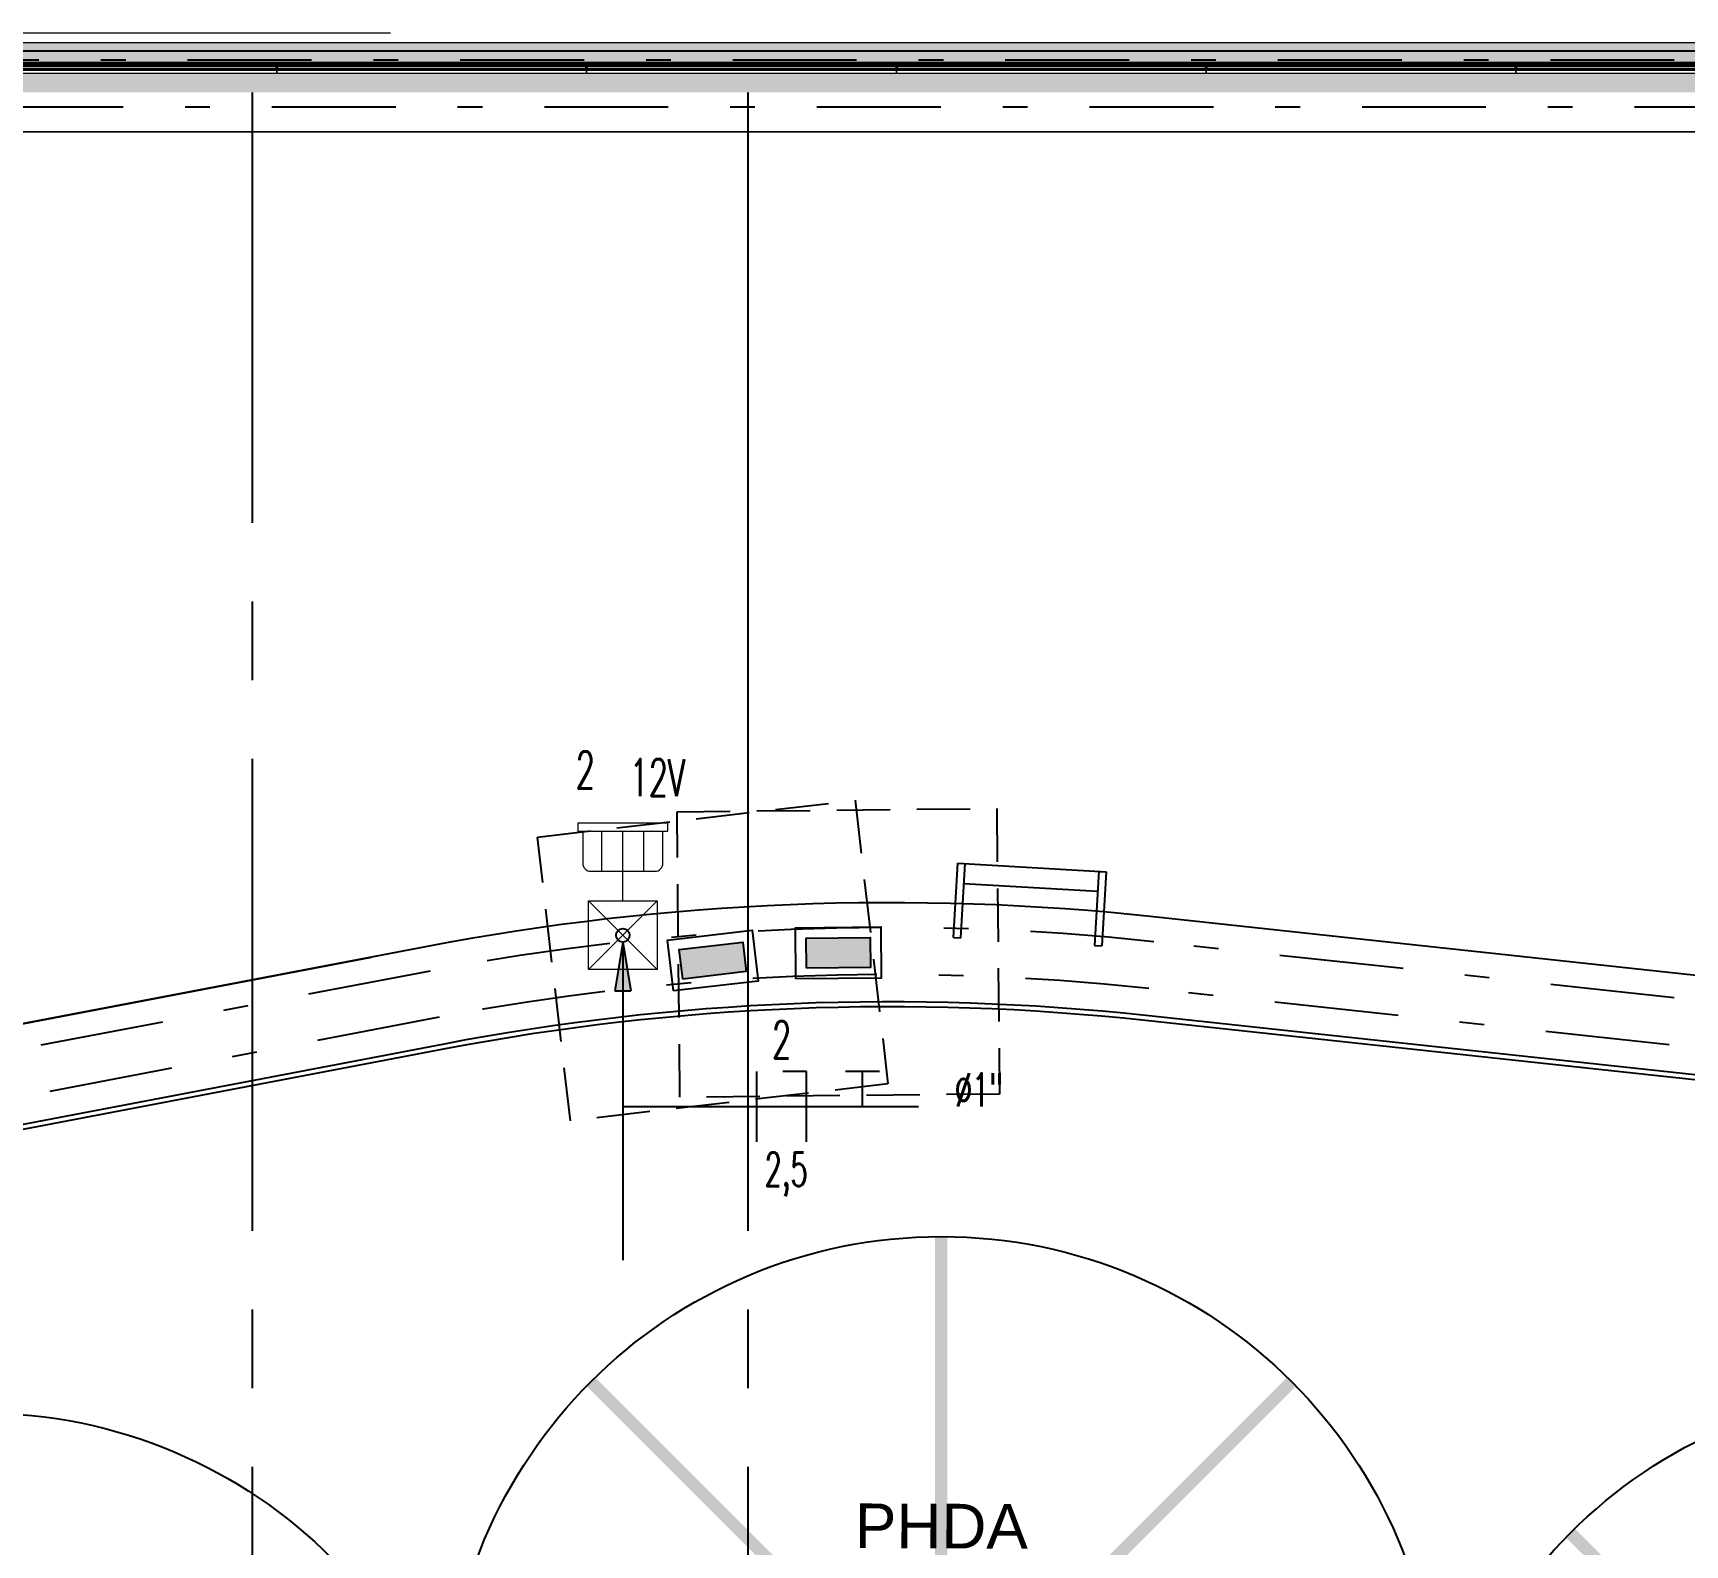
# Model space of a CAD drawing. Extents: x -14.2 to 52.3, y 3.7 to 90.9.
# Drawn here: x 15.74 to 22.41, y 36.72 to 42.82 of the extents above; entities that cross this region are included whole.
import ezdxf
from ezdxf.enums import TextEntityAlignment as Align

# ---------------------------------------------------------------- set-up
doc = ezdxf.new("R2010")
doc.units = 0
for name, pattern in [('HIDDEN', [0.375, 0.25, -0.125]), ('limpo_PINI-PSG-PE-0102-LAZ-R00$0$CENTER2', [28.575, 19.05, -3.175, 3.175, -3.175]), ('limpo_PINI-PSG-PE-0102-LAZ-R00$0$DASHDOT', [1, 0.5, -0.25, 0, -0.25]), ('limpo_PINI-PSG-PE-0102-LAZ-R00$0$HIDDEN', [0.375, 0.25, -0.125]), ('limpo_PINI-PSG-PE-0102-LAZ-R00$0$TELEFONE_TETO', [1.04, 0.6, -0.1, 0.07, -0.1, 0.07, -0.1])]:
    doc.linetypes.add(name, pattern=pattern)
for name, color, linetype, lineweight in [('limpo_PINI-PSG-PE-0102-LAZ-R00$0$A-DETL', 1, 'Continuous', 5), ('limpo_PINI-PSG-PE-0102-LAZ-R00$0$A-GLAZ-CURT', 52, 'Continuous', 5), ('limpo_PINI-PSG-PE-0102-LAZ-R00$0$A-WALL', 1, 'Continuous', 5), ('limpo_PINI-PSG-PE-0102-LAZ-R00$0$S-BEAM', 12, 'Continuous', 5)]:
    doc.layers.add(name, color=color, linetype=linetype, lineweight=lineweight)
for name, color, linetype in [('limpo_PINI-PSG-PE-0102-LAZ-R00$0$E-TOMADAS', 1, 'Continuous'), ('limpo_PINI-PSG-PE-0102-LAZ-R00$0$FIACAO', 253, 'Continuous'), ('limpo_PINI-PSG-PE-0102-LAZ-R00$0$INDICACAO_CIRCUITO_FIA', 253, 'Continuous'), ('limpo_PINI-PSG-PE-0102-LAZ-R00$0$INDICACAO_DIAM_TUBULACAO', 253, 'Continuous'), ('limpo_PINI-PSG-PE-0102-LAZ-R00$0$LINHA_DE_CHAMADA', 41, 'Continuous'), ('limpo_PINI-PSG-PE-0102-LAZ-R00$0$LUMINÁRIAS', 1, 'Continuous'), ('limpo_PINI-PSG-PE-0102-LAZ-R00$0$PA_CAIX', 1, 'Continuous'), ('limpo_PINI-PSG-PE-0102-LAZ-R00$0$PA_EQUI', 1, 'Continuous'), ('limpo_PINI-PSG-PE-0102-LAZ-R00$0$PA_ESTR', 181, 'limpo_PINI-PSG-PE-0102-LAZ-R00$0$CENTER2'), ('limpo_PINI-PSG-PE-0102-LAZ-R00$0$PA_EXTE_1', 1, 'Continuous'), ('limpo_PINI-PSG-PE-0102-LAZ-R00$0$PA_EXTE_2', 2, 'Continuous'), ('limpo_PINI-PSG-PE-0102-LAZ-R00$0$PA_EXTE_3', 3, 'Continuous'), ('limpo_PINI-PSG-PE-0102-LAZ-R00$0$PA_INST_HIDR', 162, 'Continuous'), ('limpo_PINI-PSG-PE-0102-LAZ-R00$0$PA_PROJ_I', 2, 'limpo_PINI-PSG-PE-0102-LAZ-R00$0$DASHDOT'), ('limpo_PINI-PSG-PE-0102-LAZ-R00$0$QUADROS', 1, 'Continuous'), ('limpo_PINI-PSG-PE-0102-LAZ-R00$0$XR_ARQT', 7, 'Continuous'), ('limpo_PINI-PSG-PE-0102-LAZ-R00$0$XR_ELET', 31, 'Continuous'), ('PA_VEGE', 108, 'Continuous'), ('PA_VEGE_TXT_100', 2, 'Continuous'), ('PA_VEGE_TXT_100H', 1, 'Continuous'), ('XR_ARQT', 7, 'Continuous')]:
    doc.layers.add(name, color=color, linetype=linetype)
doc.layers.add('limpo_PINI-PSG-PE-0102-LAZ-R00$0$PA_VIEW', color=1, linetype='Continuous', plot=False)
doc.layers.add('PA_VEGE_PAL_PHDA', color=7, linetype='Continuous', true_color=0x0089b6)
doc.styles.add('limpo_PINI-PSG-PE-0102-LAZ-R00$0$RomanS', font='romans__.ttf', dxfattribs={"width": 1.25, "height": 0.0375})
doc.styles.add('R80', font='arial.ttf', dxfattribs={"height": 0.2})

# ---------------------------------------------------------------- blocks, each defined once
blk = doc.blocks.new('limpo_PINI-PSG-PE-0102-LAZ-R00$0$ESC_MET')
for p, q in [((-0.6, -0.15), (-0.6, 0.15)), ((-0.6, 0.15), (0, 0.15)), ((-0.57, -0.15), (-0.57, 0.15)), ((-0.03, 0.15), (-0.03, -0.15)), ((0, 0.15), (0, -0.15)), ((-0.57, 0.07), (-0.03, 0.07)), ((-0.6, -0.15), (-0.57, -0.15)), ((-0.03, -0.15), (0, -0.15))]:
    blk.add_line(p, q)
blk = doc.blocks.new('limpo_PINI-PSG-PE-0102-LAZ-R00$0$PINI-EST-PE-1101-TQR-R20_rvt-1-5PPE_008_LAZER__P_A_0_09_')
at = {"layer": 'limpo_PINI-PSG-PE-0102-LAZ-R00$0$S-BEAM'}
h = blk.add_hatch(color=50, dxfattribs=at)
h.paths.add_polyline_path([(36619.6, 18460), (37085.8, 18460), (37085.8, 18537.5), (-15140, 18537.5), (-15238.1, 18533.3), (-15330.6, 18493.7), (-15322.2, 18463.8), (-15335.5, 18460), (-6269.7, 18460), (-6269.7, 18502.9), (-6219.7, 18502.9), (-6219.7, 18460), (32600.3, 18460)])
h.paths.add_polyline_path([(-15199.1, 18549.9), (-15128.9, 18552.5), (-15151.2, 18552), (-15199.1, 18549.9)])
h.paths.add_polyline_path([(37073.4, 18582.5), (37085.8, 18582.5), (37085.8, 18660), (-14941.9, 18660), (-15123.1, 18582.5), (36619.6, 18582.5)])
at = {"layer": 'limpo_PINI-PSG-PE-0102-LAZ-R00$0$S-BEAM', "color": 55, "lineweight": 18}
blk.add_line((37085.8, 18660), (-14941.9, 18660), dxfattribs=at)
blk = doc.blocks.new('limpo_PINI-PSG-PE-0102-LAZ-R00$0$Parede básica _ DAA_GDC_VID_INFTY - ___-2043464-5PPE_008_LAZER__P_A_0_09_')
at = {"layer": 'limpo_PINI-PSG-PE-0102-LAZ-R00$0$A-WALL'}
for p, q in [((7073.4, 18567.5), (7073.4, 18582.5)), ((7073.4, 18582.5), (8323.4, 18582.5)), ((7073.4, 18537.5), (7073.4, 18552.5)), ((7073.4, 18537.5), (8323.4, 18537.5)), ((8323.4, 18582.5), (8323.4, 18567.5)), ((8323.4, 18552.5), (8323.4, 18537.5))]:
    blk.add_line(p, q, dxfattribs=at)
blk = doc.blocks.new('limpo_PINI-PSG-PE-0102-LAZ-R00$0$Parede básica _ DAA_GDC_VID_INFTY - ___-2043465-5PPE_008_LAZER__P_A_0_09_')
at = {"layer": 'limpo_PINI-PSG-PE-0102-LAZ-R00$0$A-WALL'}
for p, q in [((8323.4, 18567.5), (8323.4, 18582.5)), ((8323.4, 18582.5), (9573.4, 18582.5)), ((8323.4, 18537.5), (8323.4, 18552.5)), ((8323.4, 18537.5), (9573.4, 18537.5)), ((9573.4, 18582.5), (9573.4, 18567.5)), ((9573.4, 18552.5), (9573.4, 18537.5))]:
    blk.add_line(p, q, dxfattribs=at)
blk = doc.blocks.new('limpo_PINI-PSG-PE-0102-LAZ-R00$0$Parede básica _ DAA_GDC_VID_INFTY - ___-2043466-5PPE_008_LAZER__P_A_0_09_')
at = {"layer": 'limpo_PINI-PSG-PE-0102-LAZ-R00$0$A-WALL'}
for p, q in [((9573.4, 18567.5), (9573.4, 18582.5)), ((9573.4, 18582.5), (10823.4, 18582.5)), ((9573.4, 18537.5), (9573.4, 18552.5)), ((9573.4, 18537.5), (10823.4, 18537.5)), ((10823.4, 18582.5), (10823.4, 18567.5)), ((10823.4, 18552.5), (10823.4, 18537.5))]:
    blk.add_line(p, q, dxfattribs=at)
blk = doc.blocks.new('limpo_PINI-PSG-PE-0102-LAZ-R00$0$Parede básica _ DAA_GDC_VID_INFTY - ___-2043467-5PPE_008_LAZER__P_A_0_09_')
at = {"layer": 'limpo_PINI-PSG-PE-0102-LAZ-R00$0$A-WALL'}
for p, q in [((10823.4, 18567.5), (10823.4, 18582.5)), ((10823.4, 18582.5), (12073.4, 18582.5)), ((10823.4, 18537.5), (10823.4, 18552.5)), ((10823.4, 18537.5), (12073.4, 18537.5)), ((12073.4, 18582.5), (12073.4, 18567.5)), ((12073.4, 18552.5), (12073.4, 18537.5))]:
    blk.add_line(p, q, dxfattribs=at)
blk = doc.blocks.new('limpo_PINI-PSG-PE-0102-LAZ-R00$0$Parede básica _ DAA_GDC_VID_INFTY - ___-2043468-5PPE_008_LAZER__P_A_0_09_')
at = {"layer": 'limpo_PINI-PSG-PE-0102-LAZ-R00$0$A-WALL'}
for p, q in [((12073.4, 18567.5), (12073.4, 18582.5)), ((12073.4, 18582.5), (13323.4, 18582.5)), ((12073.4, 18537.5), (12073.4, 18552.5)), ((12073.4, 18537.5), (13323.4, 18537.5)), ((13323.4, 18582.5), (13323.4, 18567.5)), ((13323.4, 18552.5), (13323.4, 18537.5))]:
    blk.add_line(p, q, dxfattribs=at)
blk = doc.blocks.new('limpo_PINI-PSG-PE-0102-LAZ-R00$0$Parede básica _ DAA_GDC_VID_INFTY - ___-2043469-5PPE_008_LAZER__P_A_0_09_')
at = {"layer": 'limpo_PINI-PSG-PE-0102-LAZ-R00$0$A-WALL'}
for p, q in [((13323.4, 18567.5), (13323.4, 18582.5)), ((13323.4, 18582.5), (14573.4, 18582.5)), ((13323.4, 18537.5), (13323.4, 18552.5)), ((13323.4, 18537.5), (14573.4, 18537.5)), ((14573.4, 18582.5), (14573.4, 18567.5)), ((14573.4, 18552.5), (14573.4, 18537.5))]:
    blk.add_line(p, q, dxfattribs=at)
blk = doc.blocks.new('limpo_PINI-PSG-PE-0102-LAZ-R00$0$A$C745163c0')
at = {"layer": 'limpo_PINI-PSG-PE-0102-LAZ-R00$0$A-DETL', "color": 1}
blk.add_line((3102.2, 21215), (-20790, 21215), dxfattribs=at)
at = {"layer": 'limpo_PINI-PSG-PE-0102-LAZ-R00$0$A-WALL', "color": 170, "lineweight": 40}
for p, q in [((8893.4, 21082.5), (1393.4, 21082.5)), ((2643.4, 21067.5), (2643.4, 21082.5)), ((3893.4, 21067.5), (3893.4, 21082.5)), ((5143.4, 21067.5), (5143.4, 21082.5)), ((6393.4, 21067.5), (6393.4, 21082.5)), ((7643.4, 21067.5), (7643.4, 21082.5)), ((1393.4, 21067.5), (6393.4, 21067.5)), ((6393.4, 21067.5), (11393.4, 21067.5))]:
    blk.add_line(p, q, dxfattribs=at)
at = {"lineweight": 5}
blk.add_blockref('limpo_PINI-PSG-PE-0102-LAZ-R00$0$PINI-EST-PE-1101-TQR-R20_rvt-1-5PPE_008_LAZER__P_A_0_09_', (-5680, 2515), dxfattribs=at)
at = {"layer": 'limpo_PINI-PSG-PE-0102-LAZ-R00$0$A-GLAZ-CURT'}
for name in ['limpo_PINI-PSG-PE-0102-LAZ-R00$0$Parede básica _ DAA_GDC_VID_INFTY - ___-2043464-5PPE_008_LAZER__P_A_0_09_', 'limpo_PINI-PSG-PE-0102-LAZ-R00$0$Parede básica _ DAA_GDC_VID_INFTY - ___-2043465-5PPE_008_LAZER__P_A_0_09_', 'limpo_PINI-PSG-PE-0102-LAZ-R00$0$Parede básica _ DAA_GDC_VID_INFTY - ___-2043466-5PPE_008_LAZER__P_A_0_09_', 'limpo_PINI-PSG-PE-0102-LAZ-R00$0$Parede básica _ DAA_GDC_VID_INFTY - ___-2043467-5PPE_008_LAZER__P_A_0_09_', 'limpo_PINI-PSG-PE-0102-LAZ-R00$0$Parede básica _ DAA_GDC_VID_INFTY - ___-2043468-5PPE_008_LAZER__P_A_0_09_', 'limpo_PINI-PSG-PE-0102-LAZ-R00$0$Parede básica _ DAA_GDC_VID_INFTY - ___-2043469-5PPE_008_LAZER__P_A_0_09_']:
    blk.add_blockref(name, (-5680, 2515), dxfattribs=at)
blk = doc.blocks.new('*U381', base_point=(85.0078, -19.2862))
at = {"layer": 'limpo_PINI-PSG-PE-0102-LAZ-R00$0$E-TOMADAS', "lineweight": 0}
for p, q in [((85.0079, -19.1245), (84.8786, -19.1245)), ((85.0079, -19.1051), (85.0079, -19.4673)), ((85.0403, -19.1051), (85.0079, -19.1051)), ((85.0403, -19.4673), (85.0403, -19.1051)), ((84.4494, -19.4248), (84.4494, -19.1476)), ((84.4494, -19.4248), (84.7266, -19.1476)), ((84.4494, -19.1476), (84.7266, -19.4248)), ((84.4494, -19.1476), (84.7266, -19.1476)), ((84.7266, -19.1476), (84.7266, -19.4248)), ((84.8462, -19.1568), (84.8462, -19.4155)), ((84.8462, -19.2016), (85.0078, -19.2016)), ((84.7266, -19.2862), (84.8462, -19.2862)), ((84.8462, -19.2862), (85.0078, -19.2862)), ((84.8462, -19.3707), (85.0078, -19.3707)), ((84.7266, -19.4248), (84.4494, -19.4248)), ((84.8786, -19.4479), (85.0079, -19.4479)), ((85.0079, -19.4673), (85.0403, -19.4673))]:
    blk.add_line(p, q, dxfattribs=at)
for centre, start, end in [((84.8786, -19.1568), 90, 180), ((84.8786, -19.4155), 180, 270)]:
    blk.add_arc(centre, 0.0323, start, end, dxfattribs=at)
blk = doc.blocks.new('*U375')
blk.add_hatch(color=256).paths.add_polyline_path([(-0.0167, -0.0074), (-0.1456, -0.0405), (-0.1279, -0.0805)])
for p, q in [((-0.0167, -0.0074), (-0.7994, -0.3538)), ((-0.0167, -0.0074), (-0.1456, -0.0405)), ((-0.1456, -0.0405), (-0.1279, -0.0805)), ((-0.0167, -0.0074), (-0.1279, -0.0805))]:
    blk.add_line(p, q)
blk.add_circle((0, 0), 0.0182)
blk = doc.blocks.new('*U378', base_point=(92.1889, -13.163))
at = {"color": 41}
for p, q in [((92.0889, -13.3055), (92.0889, -13.0205)), ((92.2889, -13.0205), (92.1939, -13.0205)), ((92.2889, -13.3055), (92.2889, -13.0205))]:
    blk.add_line(p, q, dxfattribs=at)
blk = doc.blocks.new('*U379', base_point=(92.515, -13.163))
at = {"color": 41, "linetype": 'Continuous'}
for p, q in [((92.5836, -13.0205), (92.4464, -13.0205)), ((92.515, -13.163), (92.515, -13.0205))]:
    blk.add_line(p, q, dxfattribs=at)
blk = doc.blocks.new('limpo_PINI-PSG-PE-0102-LAZ-R00$0$A$C1A297CD0')
at = {"layer": 'limpo_PINI-PSG-PE-0102-LAZ-R00$0$LINHA_DE_CHAMADA'}
blk.add_lwpolyline([(6.0396, 16.8811), (6.423, 16.8811), (7.2327, 16.8811)], dxfattribs=at)
at = {"layer": 'limpo_PINI-PSG-PE-0102-LAZ-R00$0$FIACAO'}
for name, p in [('*U378', (6.6805, 16.8811)), ('*U379', (7.0066, 16.8811))]:
    blk.add_blockref(name, p, dxfattribs=at)
at = {"layer": 'limpo_PINI-PSG-PE-0102-LAZ-R00$0$LUMINÁRIAS', "rotation": 90}
blk.add_blockref('*U381', (6.0396, 17.9927), dxfattribs=at)
at = {"layer": 'limpo_PINI-PSG-PE-0102-LAZ-R00$0$QUADROS', "linetype": 'limpo_PINI-PSG-PE-0102-LAZ-R00$0$TELEFONE_TETO', "xscale": 1.5, "yscale": 1.5, "zscale": 1.5, "rotation": 66.12379924662106}
blk.add_blockref('*U375', (6.0396, 17.573), dxfattribs=at)
at = {"layer": 'limpo_PINI-PSG-PE-0102-LAZ-R00$0$INDICACAO_CIRCUITO_FIA', "style": 'limpo_PINI-PSG-PE-0102-LAZ-R00$0$RomanS', "width": 0.6}
for s, p in [('2', (5.8882, 18.1649)), ('12V', (6.179, 18.1345)), ('2', (6.6805, 17.0761))]:
    blk.add_text(s, height=0.15, dxfattribs=at).set_placement(p, align=Align.CENTER)
at = {"layer": 'limpo_PINI-PSG-PE-0102-LAZ-R00$0$INDICACAO_DIAM_TUBULACAO', "style": 'limpo_PINI-PSG-PE-0102-LAZ-R00$0$RomanS', "width": 0.6}
for s, p in [('%%C1"', (7.3796, 16.8811)), ('2,5', (6.6119, 16.5605))]:
    blk.add_text(s, height=0.135, dxfattribs=at).set_placement(p)
blk = doc.blocks.new('limpo_PINI-PSG-PE-0102-LAZ-R00$0$A$C542bfc4c')
blk.add_blockref('limpo_PINI-PSG-PE-0102-LAZ-R00$0$A$C1A297CD0', (0, 0))
blk = doc.blocks.new('limpo_PINI-PSG-PE-0102-LAZ-R00$0$PLACA PROF PISO')
h = blk.add_hatch(color=10)
h.dxf.hatch_style = 1
h.paths.add_polyline_path([(157.356, -53.5573), (157.356, -53.7073), (157.426, -53.7073), (157.426, -53.5573)])
at = {"color": 10}
for points in [[(157.331, -53.5323), (157.451, -53.5323), (157.451, -53.7323), (157.331, -53.7323)], [(157.356, -53.5573), (157.426, -53.5573), (157.426, -53.7073), (157.356, -53.7073)]]:
    blk.add_lwpolyline(points, close=True, dxfattribs=at)
at = {"layer": 'limpo_PINI-PSG-PE-0102-LAZ-R00$0$PA_VIEW', "color": 252, "linetype": 'limpo_PINI-PSG-PE-0102-LAZ-R00$0$HIDDEN', "ltscale": 0.5}
blk.add_lwpolyline([(157.726, -54.0073), (157.056, -54.0073), (157.056, -53.2573), (157.726, -53.2573)], close=True, dxfattribs=at)
blk = doc.blocks.new('limpo_PINI-PSG-PE-0102-LAZ-R00')
at = {"layer": 'limpo_PINI-PSG-PE-0102-LAZ-R00$0$XR_ARQT', "xscale": 0.001000000000038553, "yscale": 0.001000000000038553, "zscale": 0.001000000000038553}
blk.add_blockref('limpo_PINI-PSG-PE-0102-LAZ-R00$0$A$C745163c0', (14.124, 21.592), dxfattribs=at)
at = {"layer": 'limpo_PINI-PSG-PE-0102-LAZ-R00$0$PA_ESTR', "ltscale": 0.1}
for points in [[(16.669, 26.5421), (16.669, 42.5671)], [(18.669, 26.5421), (18.669, 42.5671)]]:
    blk.add_lwpolyline(points, dxfattribs=at)
at = {"layer": 'limpo_PINI-PSG-PE-0102-LAZ-R00$0$PA_EXTE_1'}
for points in [[(-6.7966, 42.7351), (46.7943, 42.7351, -0.456882), (47.7939, 41.5807), (42.795, 6.9729, -0.372795), (41.4836, 5.8373), (17.2608, 5.8373)], [(-6.7966, 42.6851), (46.7943, 42.6851, -0.456882), (47.7444, 41.5878), (42.7455, 6.98, -0.372795), (41.4836, 5.8873), (17.2608, 5.8873)]]:
    blk.add_lwpolyline(points, format="xyb", dxfattribs=at)
at = {"layer": 'limpo_PINI-PSG-PE-0102-LAZ-R00$0$PA_EXTE_2'}
blk.add_line((18.669, 39.2798), (18.669, 42.4099), dxfattribs=at)
at = {"layer": 'limpo_PINI-PSG-PE-0102-LAZ-R00$0$PA_EXTE_3'}
blk.add_line((10.9539, 37.8946), (17.1487, 39.0771), dxfattribs=at)
blk.add_lwpolyline([(46.5574, 42.4066), (44.0051, 24.7662), (40.034, 24.7659), (40.0332, 26.6402), (38.652, 29.7816), (40.2997, 30.5061), (37.9644, 35.8175, 0.268396), (35.5406, 37.5926), (20.3176, 39.2384, 0.074215), (17.3677, 39.1189), (10.9713, 37.8979, -0.311638), (7.8528, 39.274), (5.9257, 42.4099), (46.5574, 42.4066)], format="xyb", dxfattribs=at)
at = {"layer": 'limpo_PINI-PSG-PE-0102-LAZ-R00$0$PA_INST_HIDR'}
for points in [[(38.1248, 29.9868), (39.7726, 30.7113), (37.5982, 35.6565, 0.268396), (35.4976, 37.1949), (20.2747, 38.8407, 0.074215), (17.4427, 38.726), (11.0463, 37.505, -0.311638), (7.512, 39.0646), (5.3332, 42.6101)], [(38.1168, 30.0051), (39.7462, 30.7215), (37.5799, 35.6484, 0.268396), (35.4954, 37.175), (20.2725, 38.8208, 0.074215), (17.4465, 38.7064), (11.05, 37.4853, -0.311638), (7.4949, 39.0541), (5.3162, 42.5996)]]:
    blk.add_lwpolyline(points, format="xyb", dxfattribs=at)
at = {"layer": 'limpo_PINI-PSG-PE-0102-LAZ-R00$0$PA_PROJ_I'}
for points in [[(46.8923, 42.6966), (44.1075, 24.4471), (39.7432, 24.4471), (39.7432, 26.5793), (38.2698, 29.9304), (39.9175, 30.6548), (37.6989, 35.7008, 0.268396), (35.5094, 37.3043), (20.2865, 38.95, 0.074215), (17.4221, 38.8341), (11.0257, 37.613, -0.311638), (7.6057, 39.1221), (5.4071, 42.6999)], [(46.6729, 42.5066), (43.9981, 24.6371), (39.9332, 24.6371), (39.9332, 26.6192), (38.5202, 29.8329), (40.1679, 30.5574), (37.8729, 35.7772, 0.268396), (35.5298, 37.4932), (20.3069, 39.1389, 0.074215), (17.3865, 39.0207), (10.99, 37.7996, -0.311638), (7.7676, 39.2216), (5.7469, 42.5099)]]:
    blk.add_lwpolyline(points, format="xyb", close=True, dxfattribs=at)
at = {"layer": 'limpo_PINI-PSG-PE-0102-LAZ-R00$0$PA_CAIX', "rotation": 356.7094322334484}
blk.add_blockref('limpo_PINI-PSG-PE-0102-LAZ-R00$0$ESC_MET', (20.1053, 39.2719), dxfattribs=at)
at = {"layer": 'limpo_PINI-PSG-PE-0102-LAZ-R00$0$PA_EQUI'}
for p, xscale, yscale, zscale, rotation in [((-41.9044, -240.5521), 1.720437380985231, 1.720437380985231, 1.720437380985231, 96.6217058105308), ((-70.4636, -232.6171), 1.720437380985232, 1.720437380985232, 1.720437380985232, 90.5860022673602)]:
    blk.add_blockref('limpo_PINI-PSG-PE-0102-LAZ-R00$0$PLACA PROF PISO', p, dxfattribs=dict(at, xscale=xscale, yscale=yscale, zscale=zscale, rotation=rotation))
at = {"layer": 'limpo_PINI-PSG-PE-0102-LAZ-R00$0$XR_ELET'}
blk.add_blockref('limpo_PINI-PSG-PE-0102-LAZ-R00$0$A$C542bfc4c', (12.124, 21.592), dxfattribs=at)
blk = doc.blocks.new('PHDA-300-100')
at = {"layer": 'PA_VEGE'}
h = blk.add_hatch(color=256, dxfattribs=at)
edge = h.paths.add_edge_path()
edge.add_arc((0, 0), 0.12, 0, 360)
at = {"linetype": 'HIDDEN', "const_width": 0.05}
for points in [[(0, 2), (0, -2)], [(-1.4142, 1.4142), (1.4142, -1.4142)], [(-1.4142, -1.4142), (1.4142, 1.4142)], [(-2, 0), (2, 0)]]:
    blk.add_lwpolyline(points, dxfattribs=at)
at = {"layer": 'PA_VEGE'}
for radius in [2, 0.12]:
    blk.add_circle((0, 0), radius, dxfattribs=at)
at = {"layer": 'PA_VEGE_TXT_100', "style": 'R80'}
blk.add_text('PHDA', height=0.18, rotation=359.78227, dxfattribs=at).set_placement((0, 0.6875), align=Align.BOTTOM_CENTER)
at = {"layer": 'PA_VEGE_TXT_100H', "style": 'R80'}
blk.add_text('HEST. = 300', height=0.18, rotation=359.78227, dxfattribs=at).set_placement((0, 0.4487), align=Align.BOTTOM_CENTER)

msp = doc.modelspace()

# ---------------------------------------------------------------- block references
at = {"layer": 'PA_VEGE_PAL_PHDA'}
for p in [(19.4069, 35.9656), (23.36, 35.355), (15.5322, 35.2538)]:
    msp.add_blockref('PHDA-300-100', p, dxfattribs=at)

# ---------------------------------------------------------------- next in the draw order: block references
at = {"layer": 'XR_ARQT'}
msp.add_blockref('limpo_PINI-PSG-PE-0102-LAZ-R00', (-0.0418, 0.017), dxfattribs=at)

doc.saveas('drawing.dxf')
